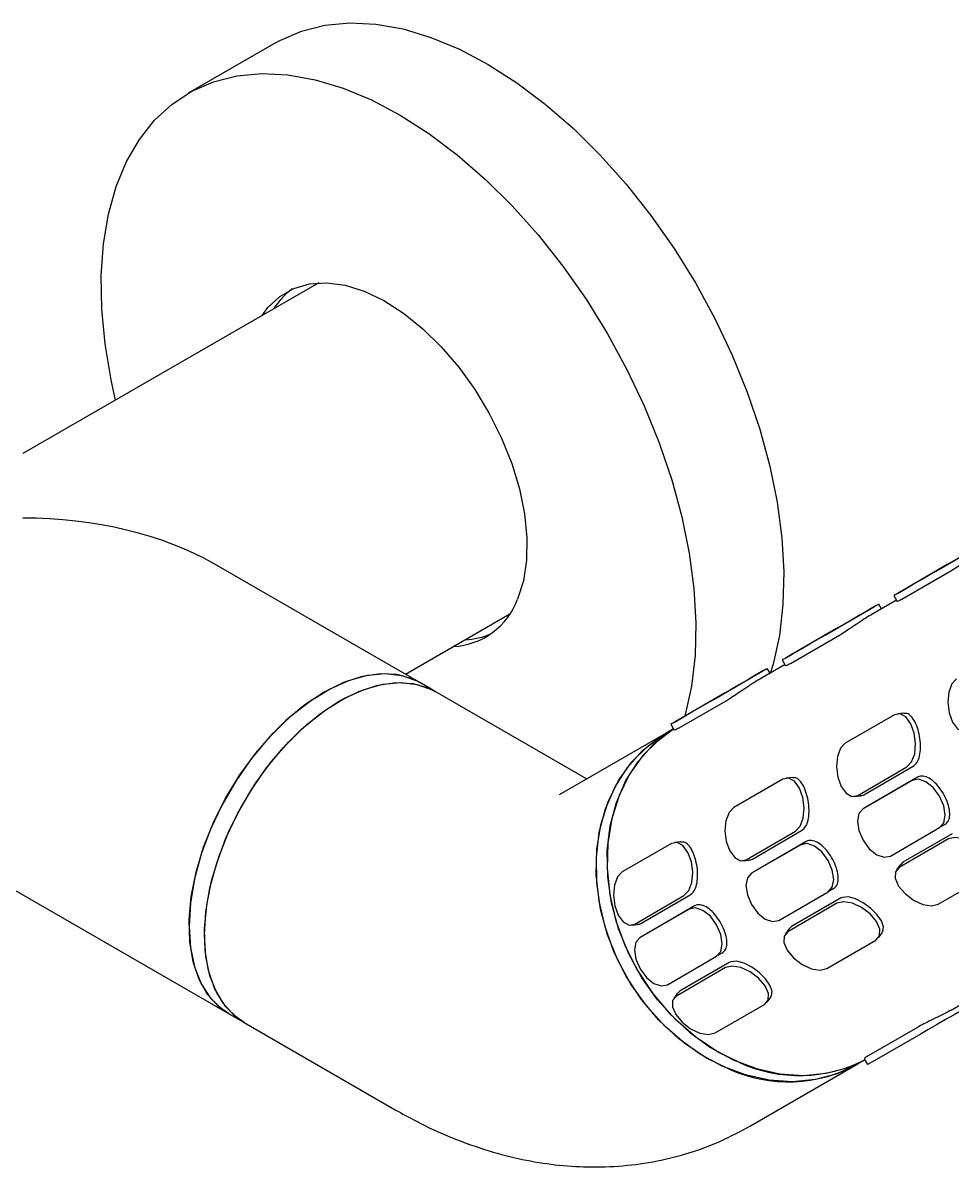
# Model space of a CAD drawing. Extents: x 13 to 1049, y 29 to 427.
# Drawn here: x 317.17 to 334.18, y 109.78 to 130.74 of the extents above; entities that cross this region are included whole.
import ezdxf

# ---------------------------------------------------------------- set-up
doc = ezdxf.new("R2010")
doc.units = 0
doc.header["$LTSCALE"] = 23.1
doc.header["$MEASUREMENT"] = 0
doc.layers.get('0').update_dxf_attribs({"linetype": 'CONTINUOUS'})

msp = doc.modelspace()

# ---------------------------------------------------------------- linework, layer by layer
at = {"color": 7, "linetype": 'Continuous', "lineweight": 25}
for p, q in [((321.80356, 130.37845), (320.19346, 129.44896)), ((322.58276, 125.97867), (317.16796, 122.85277)), ((333.8948, 120.70645), (334.7948, 121.22618)), ((324.43325, 118.65861), (320.66768, 120.83243)), ((334.08777, 120.81782), (333.18777, 120.2981)), ((334.15574, 120.70014), (333.25574, 120.18041)), ((333.15831, 120.16564), (332.6983, 119.89999)), ((332.88429, 120.00739), (332.83426, 120.09401)), ((333.10831, 120.25221), (333.17014, 120.14516)), ((324.16853, 118.81143), (326.08247, 119.91633)), ((331.8548, 119.5284), (332.7548, 120.04813)), ((332.04777, 119.63977), (331.14777, 119.12005)), ((332.11574, 119.52209), (331.21574, 119.00236)), ((331.06831, 119.07416), (331.13014, 118.96711)), ((309.90267, 118.96425), (320.93354, 112.59627)), ((329.8148, 118.35035), (330.7148, 118.87008)), ((331.11831, 118.98759), (330.6583, 118.72194)), ((330.84429, 118.82935), (330.79426, 118.91596)), ((324.7161, 118.49533), (324.43325, 118.65861)), ((327.48422, 116.89732), (324.7161, 118.49533)), ((330.00777, 118.46172), (329.10777, 117.942)), ((330.07574, 118.34404), (329.17574, 117.82431)), ((333.12009, 118.06607), (332.22009, 117.54634)), ((333.29324, 118.0983), (333.18205, 118.08665)), ((329.07831, 117.80954), (328.94144, 117.7305)), ((329.02831, 117.89611), (329.09014, 117.78906)), ((328.94144, 117.7305), (326.98408, 116.60017)), ((332.44823, 116.59295), (333.34823, 117.11268)), ((332.56177, 116.60485), (333.46177, 117.12457)), ((333.54247, 116.92296), (332.64247, 116.40323)), ((333.54247, 116.92296), (333.44639, 116.86747)), ((331.08009, 116.88802), (330.18009, 116.36829)), ((331.25324, 116.92025), (331.14205, 116.9086)), ((333.44639, 116.86747), (332.54639, 116.34774)), ((332.38627, 116.57237), (332.49747, 116.58402)), ((332.64247, 116.40323), (332.54639, 116.34774)), ((330.40823, 115.4149), (331.30823, 115.93463)), ((330.52177, 115.4268), (331.42177, 115.94652)), ((333.04651, 115.48179), (333.94651, 116.00151)), ((334.17689, 115.88635), (333.27689, 115.36662)), ((334.04259, 116.05701), (333.94651, 116.00151)), ((329.04009, 115.70997), (328.14009, 115.19024)), ((329.21324, 115.7422), (329.10205, 115.73055)), ((331.40639, 115.68942), (330.50639, 115.16969)), ((331.50247, 115.74491), (330.60247, 115.22519)), ((331.50247, 115.74491), (331.40639, 115.68942)), ((334.10984, 115.79395), (333.20984, 115.27423)), ((330.34627, 115.39432), (330.45747, 115.40597)), ((333.22672, 115.32135), (333.16104, 115.23083)), ((333.27689, 115.36662), (333.23127, 115.31777)), ((330.60247, 115.22519), (330.50639, 115.16969)), ((333.92162, 114.60016), (334.82162, 115.11989)), ((332.00259, 114.87896), (331.90651, 114.82346)), ((328.36823, 114.23685), (329.26823, 114.75658)), ((328.48177, 114.24875), (329.38177, 114.76847)), ((331.00651, 114.30374), (331.90651, 114.82346)), ((332.06984, 114.6159), (331.16984, 114.09618)), ((332.13689, 114.7083), (331.23689, 114.18857)), ((329.36639, 114.51137), (328.46639, 113.99164)), ((329.46247, 114.56686), (328.56247, 114.04714)), ((329.46247, 114.56686), (329.36639, 114.51137)), ((328.30627, 114.21627), (328.41747, 114.22792)), ((328.56247, 114.04714), (328.46639, 113.99164)), ((331.18672, 114.1433), (331.12104, 114.05278)), ((331.23689, 114.18857), (331.19127, 114.13972)), ((332.83042, 113.98523), (332.8961, 114.07574)), ((331.88162, 113.42211), (332.78162, 113.94184)), ((328.96651, 113.12569), (329.86651, 113.64541)), ((329.96259, 113.70091), (329.86651, 113.64541)), ((330.02984, 113.43785), (329.12984, 112.91813)), ((330.09689, 113.53025), (329.19689, 113.01052)), ((329.14672, 112.96525), (329.08104, 112.87473)), ((329.19689, 113.01052), (329.15127, 112.96167)), ((329.84162, 112.24406), (330.74162, 112.76379)), ((330.79042, 112.80718), (330.8561, 112.89769)), ((334.15888, 112.6601), (334.61916, 112.9259)), ((320.93354, 112.59627), (321.21638, 112.43299)), ((321.21638, 112.43299), (323.98451, 110.83498)), ((333.54068, 112.34453), (332.64068, 111.8248)), ((333.60865, 112.22685), (332.70865, 111.70712)), ((332.44201, 111.66865), (332.57916, 111.74785)), ((332.56735, 111.76829), (332.62918, 111.66123)), ((330.48465, 110.53832), (332.44201, 111.66865))]:
    msp.add_line(p, q, dxfattribs=at)
at = {"color": 7, "linetype": 'Continuous', "lineweight": 25, "flags": 128}
for points in [[(321.80356, 130.37845), (321.87225, 130.41672), (322.26802, 130.58852), (322.6954, 130.6961), (323.1504, 130.73844), (323.62876, 130.71517), (324.12603, 130.62648), (324.63756, 130.47322), (325.15857, 130.25681), (325.68419, 129.97928), (326.20953, 129.6432), (326.72968, 129.25173), (327.23977, 128.80852), (327.73505, 128.3177), (328.2109, 127.78386), (328.66286, 127.21199), (329.08672, 126.60741), (329.47853, 125.97578), (329.83462, 125.323), (330.15167, 124.65515), (330.42672, 123.97848), (330.6572, 123.2993), (330.84096, 122.62396), (330.97629, 121.95875), (331.06191, 121.30989), (331.09704, 120.68344), (331.08133, 120.08525), (331.01495, 119.5209), (330.89851, 118.99566), (330.84698, 118.82467)], [(318.86372, 123.83171), (318.78162, 124.20057), (318.67101, 124.85837), (318.61057, 125.49677), (318.60085, 126.10981), (318.64194, 126.69176), (318.73346, 127.23719), (318.87455, 127.74101), (319.0639, 128.19851), (319.29975, 128.60543), (319.57988, 128.95796), (319.90168, 129.25281), (320.26215, 129.48723), (320.65792, 129.65903), (321.0853, 129.7666), (321.5403, 129.80895), (322.01866, 129.78567), (322.51593, 129.69699), (323.02745, 129.54373), (323.54846, 129.32732), (324.07409, 129.04978), (324.59943, 128.71371), (325.11957, 128.32224), (325.62967, 127.87903), (326.12495, 127.38821), (326.60079, 126.85437), (327.05276, 126.2825), (327.47662, 125.67792), (327.86843, 125.04629), (328.22452, 124.39351), (328.54157, 123.72566), (328.81662, 123.04899), (329.0471, 122.36981), (329.23086, 121.69446), (329.36618, 121.02926), (329.45181, 120.3804), (329.48693, 119.75395), (329.47123, 119.15576), (329.40485, 118.59141), (329.28841, 118.06617), (329.2817, 118.04247)], [(321.54706, 125.38077), (321.65254, 125.52414), (321.86971, 125.73043), (322.12475, 125.87673), (322.41267, 125.9602), (322.72789, 125.97921), (323.06426, 125.93339), (323.41524, 125.82364), (323.774, 125.65209), (324.13355, 125.42207), (324.48689, 125.13808), (324.82715, 124.80563), (325.14771, 124.43119), (325.44233, 124.02205), (325.70526, 123.58619), (325.9314, 123.13207), (326.11634, 122.66854), (326.25648, 122.20462), (326.3491, 121.74934), (326.39239, 121.31157), (326.38551, 120.89982), (326.32859, 120.5221), (326.22275, 120.18577)], [(334.7948, 121.22618), (334.86356, 121.26588), (334.86803, 121.26846), (334.80754, 121.23351), (334.69129, 121.16637), (334.53697, 121.07724), (334.36809, 120.97971), (334.21036, 120.88861), (334.08777, 120.81782)], [(333.18777, 120.2981), (333.11901, 120.25839), (333.11454, 120.25581), (333.17503, 120.29076), (333.29129, 120.3579), (333.4456, 120.44703), (333.61448, 120.54456), (333.77222, 120.63566), (333.8948, 120.70645)], [(332.7548, 120.04813), (332.82356, 120.08783), (332.82803, 120.09041), (332.76754, 120.05546), (332.65129, 119.98832), (332.49697, 119.89919), (332.32809, 119.80166), (332.17036, 119.71056), (332.04777, 119.63977)], [(331.14777, 119.12005), (331.07901, 119.08034), (331.07454, 119.07776), (331.13503, 119.11271), (331.25129, 119.17985), (331.4056, 119.26898), (331.57448, 119.36651), (331.73222, 119.45761), (331.8548, 119.5284)], [(320.93354, 112.59627), (320.74954, 112.72762), (320.54943, 112.94806), (320.39277, 113.22304), (320.28273, 113.54698), (320.22156, 113.91326), (320.21051, 114.31444), (320.2498, 114.74235), (320.33863, 115.18828), (320.4752, 115.64314), (320.65671, 116.09769), (320.87949, 116.54266), (321.13898, 116.96901), (321.42992, 117.36804), (321.74637, 117.73164), (322.0819, 118.0524), (322.42967, 118.3238), (322.78261, 118.54031), (323.13353, 118.69752), (323.47528, 118.79223), (323.80092, 118.82252), (324.1038, 118.78776), (324.37777, 118.68867), (324.43325, 118.65861)], [(324.43325, 118.65861), (324.30409, 118.7229), (324.02141, 118.80407), (323.7115, 118.82058), (323.38065, 118.77208), (323.03561, 118.65957), (322.6834, 118.48533)], [(330.7148, 118.87008), (330.78356, 118.90978), (330.78803, 118.91236), (330.72754, 118.87741), (330.61129, 118.81027), (330.45697, 118.72114), (330.28809, 118.62361), (330.13036, 118.53251), (330.00777, 118.46172)], [(321.21638, 112.43299), (321.09585, 112.51288), (320.88424, 112.71715), (320.71501, 112.97734), (320.59161, 113.28815), (320.51656, 113.64326), (320.49137, 114.03544), (320.51656, 114.45671), (320.59161, 114.89848), (320.71501, 115.35176), (320.88424, 115.80734), (321.09585, 116.25593), (321.34554, 116.6884), (321.62822, 117.09595), (321.93814, 117.47028), (322.26899, 117.80377), (322.61403, 118.08963), (322.96624, 118.32205), (323.31845, 118.49629), (323.66349, 118.6088), (323.99434, 118.6573), (324.30426, 118.64079), (324.58694, 118.55962), (324.7161, 118.49533)], [(321.21638, 112.43299), (321.03239, 112.56433), (320.83228, 112.78478), (320.67561, 113.05976), (320.56557, 113.38369), (320.50441, 113.74998), (320.49335, 114.15116), (320.53264, 114.57907), (320.62148, 115.02499), (320.75804, 115.47986), (320.93955, 115.93441), (321.16233, 116.37938), (321.42182, 116.80573), (321.71276, 117.20476), (322.02921, 117.56836), (322.36474, 117.88912), (322.71251, 118.16052), (323.06545, 118.37703), (323.41637, 118.53424), (323.75813, 118.62895), (324.08376, 118.65924), (324.38664, 118.62448), (324.66061, 118.52539), (324.7161, 118.49533)], [(334.26009, 118.72439), (334.1731, 118.63286), (334.11672, 118.48269), (334.09954, 118.29674), (334.12416, 118.10333), (334.18684, 117.93189), (334.27804, 117.80853), (334.38388, 117.75204), (334.48823, 117.771)], [(322.6834, 118.48533), (322.33118, 118.25291), (321.98614, 117.96705), (321.6553, 117.63356), (321.34538, 117.25923), (321.0627, 116.85168), (320.81301, 116.41921), (320.6014, 115.97062), (320.43217, 115.51505), (320.30877, 115.06176), (320.23371, 114.61999), (320.20852, 114.19872), (320.23371, 113.80655), (320.30877, 113.45144), (320.43217, 113.14062), (320.6014, 112.88043), (320.81301, 112.67617), (320.93354, 112.59627)], [(329.10777, 117.942), (329.03901, 117.90229), (329.03454, 117.89971), (329.09503, 117.93466), (329.21129, 118.0018), (329.3656, 118.09093), (329.53448, 118.18846), (329.69222, 118.27956), (329.8148, 118.35035)], [(333.34823, 117.11268), (333.43522, 117.20421), (333.4916, 117.35438), (333.50878, 117.54033), (333.48416, 117.73374), (333.42148, 117.90518), (333.33028, 118.02853), (333.22444, 118.08503), (333.12009, 118.06607)], [(329.07888, 117.80855), (328.80695, 117.61166), (328.51503, 117.32048), (328.2715, 116.97829), (328.08132, 116.59207), (327.94834, 116.16968), (327.87528, 115.7197), (327.86363, 115.25132), (327.91362, 114.77405), (328.02423, 114.29761), (328.19323, 113.83171), (328.41715, 113.38583)], [(330.299, 111.69312), (329.88199, 111.89816), (329.48554, 112.16258), (329.11771, 112.48099), (328.786, 112.84692), (328.49715, 113.25292), (328.25705, 113.69072), (328.07059, 114.1514), (327.94155, 114.6256), (327.87257, 115.10365), (327.86505, 115.57583), (327.91915, 116.03252), (328.03376, 116.46443), (328.20655, 116.86276), (328.434, 117.2194), (328.71149, 117.5271), (329.03335, 117.77959), (329.07888, 117.80855)], [(332.44172, 111.66848), (332.0717, 111.49601), (331.67358, 111.38875), (331.25548, 111.34889), (330.8259, 111.37724), (330.39359, 111.47322), (329.96734, 111.63488), (329.55585, 111.85893), (329.16747, 112.14081), (328.81013, 112.47477), (328.49109, 112.85403), (328.21685, 113.27086), (327.99299, 113.71677), (327.82407, 114.18269), (327.71352, 114.65913), (327.6636, 115.13639), (327.67533, 115.60476), (327.74846, 116.05471), (327.88151, 116.47706), (328.07177, 116.86324), (328.31536, 117.20537), (328.60732, 117.49648), (328.94144, 117.7305)], [(330.099, 111.57763), (329.68199, 111.78267), (329.28554, 112.04708), (328.91771, 112.3655), (328.586, 112.73143), (328.29715, 113.13743), (328.05705, 113.57522), (327.87059, 114.03591), (327.74155, 114.5101), (327.67257, 114.98816), (327.66505, 115.46033), (327.71915, 115.91702), (327.83376, 116.34893), (328.00655, 116.74726), (328.234, 117.10391), (328.51149, 117.41161), (328.83335, 117.6641), (328.94144, 117.7305)], [(332.22009, 117.54634), (332.1331, 117.45481), (332.07672, 117.30464), (332.05954, 117.11869), (332.08416, 116.92528), (332.14684, 116.75384), (332.23804, 116.63049), (332.34388, 116.57399), (332.44823, 116.59295)], [(331.30823, 115.93463), (331.39522, 116.02616), (331.4516, 116.17633), (331.46878, 116.36228), (331.44416, 116.55569), (331.38148, 116.72713), (331.29028, 116.85048), (331.18444, 116.90698), (331.08009, 116.88802)], [(333.94651, 116.00151), (334.02314, 116.08972), (334.05004, 116.23041), (334.02311, 116.40218), (333.94645, 116.57886), (333.83172, 116.73356), (333.6964, 116.84274), (333.56109, 116.88976), (333.44639, 116.86747)], [(330.18009, 116.36829), (330.0931, 116.27676), (330.03672, 116.12659), (330.01954, 115.94064), (330.04416, 115.74723), (330.10684, 115.57579), (330.19804, 115.45244), (330.30388, 115.39594), (330.40823, 115.4149)], [(332.54639, 116.34774), (332.46975, 116.25953), (332.44285, 116.11884), (332.46978, 115.94708), (332.54645, 115.77039), (332.66117, 115.61569), (332.79649, 115.50652), (332.9318, 115.4595), (333.04651, 115.48179)], [(329.26823, 114.75658), (329.35522, 114.84811), (329.4116, 114.99828), (329.42878, 115.18423), (329.40416, 115.37764), (329.34148, 115.54908), (329.25028, 115.67243), (329.14444, 115.72893), (329.04009, 115.70997)], [(331.90651, 114.82346), (331.98314, 114.91167), (332.01004, 115.05236), (331.98311, 115.22413), (331.90645, 115.40081), (331.79172, 115.55551), (331.6564, 115.66469), (331.52109, 115.71171), (331.40639, 115.68942)], [(334.82162, 115.11989), (334.8902, 115.20079), (334.89416, 115.32069), (334.83289, 115.46132), (334.71573, 115.60129), (334.56051, 115.71928), (334.39086, 115.79732), (334.2326, 115.82355), (334.10984, 115.79395)], [(333.20984, 115.27423), (333.14126, 115.19332), (333.1373, 115.07343), (333.19857, 114.93279), (333.31573, 114.79282), (333.47095, 114.67484), (333.64061, 114.59679), (333.79886, 114.57057), (333.92162, 114.60016)], [(328.14009, 115.19024), (328.0531, 115.09871), (327.99672, 114.94854), (327.97954, 114.76259), (328.00416, 114.56918), (328.06684, 114.39774), (328.15804, 114.27439), (328.26388, 114.21789), (328.36823, 114.23685)], [(330.50639, 115.16969), (330.42975, 115.08148), (330.40285, 114.94079), (330.42978, 114.76903), (330.50645, 114.59234), (330.62117, 114.43764), (330.75649, 114.32847), (330.8918, 114.28145), (331.00651, 114.30374)], [(332.78162, 113.94184), (332.8502, 114.02274), (332.85416, 114.14264), (332.79289, 114.28327), (332.67573, 114.42324), (332.52051, 114.54123), (332.35086, 114.61927), (332.1926, 114.6455), (332.06984, 114.6159)], [(332.89155, 114.07932), (332.90918, 114.09786), (332.92012, 114.18732), (332.88164, 114.29564), (332.79919, 114.41343), (332.68427, 114.52801), (332.55076, 114.62677), (332.41137, 114.69851), (332.27897, 114.73278), (332.16774, 114.72233), (332.13689, 114.7083), (332.13689, 114.7083)], [(329.86651, 113.64541), (329.94314, 113.73362), (329.97004, 113.87431), (329.94311, 114.04608), (329.86645, 114.22276), (329.75172, 114.37746), (329.6164, 114.48664), (329.48109, 114.53366), (329.36639, 114.51137)], [(328.46639, 113.99164), (328.38975, 113.90343), (328.36285, 113.76274), (328.38978, 113.59098), (328.46645, 113.41429), (328.58117, 113.25959), (328.71649, 113.15042), (328.8518, 113.1034), (328.96651, 113.12569)], [(331.16984, 114.09618), (331.10126, 114.01527), (331.0973, 113.89538), (331.15857, 113.75474), (331.27573, 113.61477), (331.43095, 113.49679), (331.60061, 113.41874), (331.75886, 113.39252), (331.88162, 113.42211)], [(328.41715, 113.38583), (328.69145, 112.96905), (329.01054, 112.58984), (329.36792, 112.25593), (329.75633, 111.97412), (330.16785, 111.75014), (330.5941, 111.58856), (331.02642, 111.49266), (331.45599, 111.46439), (331.87407, 111.50433), (332.27216, 111.61167), (332.57859, 111.74883)], [(330.74162, 112.76379), (330.8102, 112.84469), (330.81416, 112.96459), (330.75289, 113.10522), (330.63573, 113.24519), (330.48051, 113.36318), (330.31086, 113.44122), (330.1526, 113.46745), (330.02984, 113.43785)], [(330.85155, 112.90127), (330.86918, 112.91981), (330.88012, 113.00927), (330.84164, 113.11759), (330.75919, 113.23538), (330.64427, 113.34996), (330.51076, 113.44872), (330.37137, 113.52046), (330.23897, 113.55473), (330.12774, 113.54428), (330.09689, 113.53025), (330.09689, 113.53025)], [(329.12984, 112.91813), (329.06126, 112.83722), (329.0573, 112.71733), (329.11857, 112.57669), (329.23573, 112.43672), (329.39095, 112.31874), (329.56061, 112.24069), (329.71886, 112.21447), (329.84162, 112.24406)], [(334.39514, 112.68108), (334.38891, 112.67748), (334.32841, 112.64254), (334.21216, 112.57539), (334.05785, 112.48627), (333.88897, 112.38873), (333.73123, 112.29763), (333.60865, 112.22685)], [(332.70865, 111.70712), (332.63989, 111.66741), (332.62918, 111.66123)]]:
    msp.add_lwpolyline(points, dxfattribs=at)
at = {"color": 7, "linetype": 'Continuous', "lineweight": 25}
for centre, radius, start, end in [((322.87705, 124.79611), 1.32237, 126.019101, 147.654066), ((324.97852, 120.64185), 1.32518, 272.952297, 339.86939), ((325.19851, 120.79277), 1.35287, 272.587226, 293.728854), ((331.38035, 114.1129), 2.6504, 245.921079, 296.878478), ((331.17862, 113.98851), 2.64157, 245.876682, 298.572647)]:
    msp.add_arc(centre, radius, start, end, dxfattribs=at)
msp.add_ellipse((317.16796, 118.81143), major_axis=(4.94975, 0), ratio=0.57738155, start_param=0.78547943, end_param=1.57079633, dxfattribs=at)
for points, knots in [([(334.73874, 121.07727), (334.72636, 121.07041), (334.67703, 121.04305), (334.56771, 120.97247), (334.42786, 120.87839), (334.29418, 120.7871), (334.20514, 120.72923), (334.16577, 120.70604), (334.15574, 120.70014)], [0, 0, 0, 0, 0.07114807, 0.28345246, 0.49650743, 0.71145718, 0.92652746, 1, 1, 1, 1]), ([(333.25574, 120.18041), (333.2303, 120.16659), (333.18356, 120.14119), (333.17659, 120.14521), (333.17341, 120.14705)], [0, 0, 0, 0, 0.54416777, 1, 1, 1, 1]), ([(332.69874, 119.89922), (332.68636, 119.89236), (332.63703, 119.865), (332.52771, 119.79442), (332.38786, 119.70034), (332.25418, 119.60905), (332.16514, 119.55118), (332.12577, 119.52799), (332.11574, 119.52209)], [0, 0, 0, 0, 0.07114807, 0.28345246, 0.49650743, 0.71145718, 0.92652746, 1, 1, 1, 1]), ([(331.21574, 119.00236), (331.1903, 118.98854), (331.14356, 118.96314), (331.13659, 118.96716), (331.13341, 118.969)], [0, 0, 0, 0, 0.54416777, 1, 1, 1, 1]), ([(330.65874, 118.72117), (330.64636, 118.71431), (330.59703, 118.68695), (330.48771, 118.61637), (330.34786, 118.52229), (330.21418, 118.431), (330.12514, 118.37313), (330.08577, 118.34994), (330.07574, 118.34404)], [0, 0, 0, 0, 0.07114807, 0.28345246, 0.49650743, 0.71145718, 0.92652746, 1, 1, 1, 1]), ([(333.46177, 117.12457), (333.48779, 117.14586), (333.53984, 117.18842), (333.58548, 117.3117), (333.60328, 117.46359), (333.59252, 117.63261), (333.55731, 117.79765), (333.50227, 117.94105), (333.43166, 118.04459), (333.3597, 118.09984), (333.31227, 118.09402), (333.29376, 118.09175)], [0, 0, 0, 0, 0.11533453, 0.23064041, 0.34668853, 0.46323174, 0.57897448, 0.69388188, 0.80919553, 0.92553471, 1, 1, 1, 1]), ([(329.17574, 117.82431), (329.1503, 117.81049), (329.10356, 117.78509), (329.09659, 117.78911), (329.09341, 117.79095)], [0, 0, 0, 0, 0.54416777, 1, 1, 1, 1]), ([(334.04259, 116.05701), (334.06723, 116.07755), (334.11651, 116.11864), (334.14043, 116.23085), (334.12559, 116.3677), (334.07299, 116.51994), (333.99161, 116.66976), (333.89127, 116.80049), (333.78128, 116.89764), (333.67098, 116.94836), (333.59107, 116.94716), (333.55233, 116.92787), (333.54247, 116.92296)], [0, 0, 0, 0, 0.10662288, 0.21321926, 0.32050182, 0.42824208, 0.53524233, 0.64147034, 0.74807391, 0.85562555, 0.96323749, 1, 1, 1, 1]), ([(331.42177, 115.94652), (331.44779, 115.96781), (331.49984, 116.01037), (331.54548, 116.13365), (331.56328, 116.28554), (331.55252, 116.45456), (331.51731, 116.6196), (331.46227, 116.763), (331.39166, 116.86654), (331.3197, 116.92179), (331.27227, 116.91597), (331.25376, 116.9137)], [0, 0, 0, 0, 0.11533453, 0.23064041, 0.34668853, 0.46323174, 0.57897448, 0.69388188, 0.80919553, 0.92553471, 1, 1, 1, 1]), ([(332.49695, 116.59058), (332.50889, 116.5897), (332.53214, 116.58797), (332.55207, 116.59932), (332.56177, 116.60485)], [0, 0, 0, 0, 0.5132973, 1, 1, 1, 1]), ([(329.38177, 114.76847), (329.40779, 114.78976), (329.45984, 114.83233), (329.50548, 114.9556), (329.52328, 115.10749), (329.51252, 115.27651), (329.47731, 115.44155), (329.42227, 115.58495), (329.35166, 115.68849), (329.2797, 115.74374), (329.23227, 115.73792), (329.21376, 115.73565)], [0, 0, 0, 0, 0.11533453, 0.23064041, 0.34668853, 0.46323174, 0.57897448, 0.69388188, 0.80919553, 0.92553471, 1, 1, 1, 1]), ([(332.00259, 114.87896), (332.02723, 114.8995), (332.07651, 114.94059), (332.10043, 115.0528), (332.08559, 115.18965), (332.03299, 115.34189), (331.95161, 115.49171), (331.85127, 115.62244), (331.74128, 115.71959), (331.63098, 115.77031), (331.55107, 115.76911), (331.51233, 115.74982), (331.50247, 115.74491)], [0, 0, 0, 0, 0.10662288, 0.21321926, 0.32050182, 0.42824208, 0.53524233, 0.64147034, 0.74807391, 0.85562555, 0.96323749, 1, 1, 1, 1]), ([(330.45695, 115.41253), (330.46889, 115.41165), (330.49214, 115.40992), (330.51207, 115.42127), (330.52177, 115.4268)], [0, 0, 0, 0, 0.5132973, 1, 1, 1, 1]), ([(329.96259, 113.70091), (329.98723, 113.72145), (330.03651, 113.76254), (330.06043, 113.87475), (330.04559, 114.0116), (329.99299, 114.16384), (329.91161, 114.31366), (329.81127, 114.44439), (329.70128, 114.54154), (329.59098, 114.59226), (329.51107, 114.59106), (329.47233, 114.57177), (329.46247, 114.56686)], [0, 0, 0, 0, 0.10662288, 0.21321926, 0.32050182, 0.42824208, 0.53524233, 0.64147034, 0.74807391, 0.85562555, 0.96323749, 1, 1, 1, 1]), ([(328.41695, 114.23448), (328.42889, 114.2336), (328.45214, 114.23187), (328.47207, 114.24322), (328.48177, 114.24875)], [0, 0, 0, 0, 0.5132973, 1, 1, 1, 1]), ([(334.15844, 112.66086), (334.14639, 112.65362), (334.09812, 112.62461), (333.98245, 112.56525), (333.83108, 112.49114), (333.68519, 112.42097), (333.59056, 112.37278), (333.55081, 112.35026), (333.54068, 112.34453)], [0, 0, 0, 0, 0.07067648, 0.28308866, 0.4962518, 0.71131068, 0.92649016, 1, 1, 1, 1]), ([(332.64068, 111.8248), (332.616, 111.80968), (332.57063, 111.78189), (332.57063, 111.77385), (332.57063, 111.77018)], [0, 0, 0, 0, 0.54416777, 1, 1, 1, 1]), ([(323.98451, 110.83498), (324.10944, 110.76519), (324.44917, 110.57542), (325.01941, 110.31415), (325.67103, 110.08107), (326.30303, 109.91909), (326.90656, 109.82089), (327.52271, 109.77861), (328.14711, 109.79856), (328.77322, 109.88636), (329.37225, 110.03954), (329.94734, 110.25063), (330.30503, 110.44215), (330.48465, 110.53832)], [0, 0, 0, 0, 0.06137484, 0.16690132, 0.27192603, 0.36424109, 0.45424751, 0.54210783, 0.63746806, 0.73047268, 0.82125646, 0.91024026, 1, 1, 1, 1])]:
    msp.add_open_spline(points, degree=3, knots=knots, dxfattribs=at)

doc.saveas('drawing.dxf')
